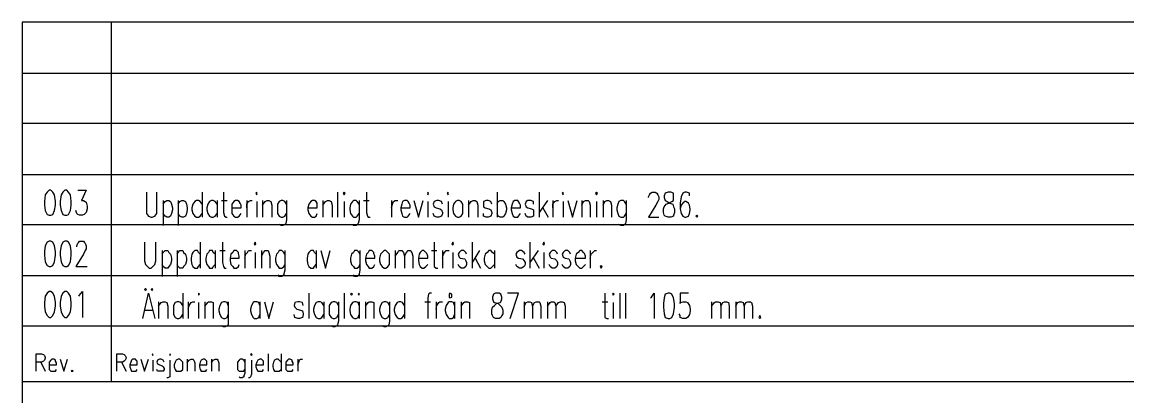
# Model space of a CAD drawing. Header units: millimetres. Extents: x -45 to 90, y -17 to 16.
# Drawn here: x 80.07 to 85.53, y -3.13 to -1.28 of the extents above; entities that cross this region are included whole.
import ezdxf

# ---------------------------------------------------------------- set-up
doc = ezdxf.new("R2010")
doc.units = ezdxf.units.MM
doc.layers.add('PDF_Geometry', color=7, linetype='Continuous')

msp = doc.modelspace()

# ---------------------------------------------------------------- linework, layer by layer
at = {"layer": 'PDF_Geometry', "lineweight": 25}
for points in [[(89.3766, -1.2836), (80.0662, -1.2836), (80.0662, -6.2069), (89.3766, -6.2069), (89.3766, -3.0576)], [(80.5063, -1.2836), (80.5063, -3.0576)], [(80.0662, -1.5357), (89.3766, -1.5357)], [(80.0662, -2.0353), (89.3766, -2.0353)], [(80.3413, -2.1133), (80.3823, -2.1133), (80.3596, -2.1637), (80.3688, -2.1637), (80.3779, -2.1683), (80.3823, -2.1729), (80.3871, -2.1912), (80.3871, -2.205), (80.3823, -2.2233), (80.3734, -2.2325), (80.3642, -2.2371), (80.3504, -2.2371), (80.3413, -2.2325), (80.3367, -2.2279), (80.3321, -2.2141)], [(80.6805, -2.1224), (80.6805, -2.2095), (80.6805, -2.2279), (80.6897, -2.2416), (80.7034, -2.2462), (80.708, -2.2462), (80.7218, -2.2416), (80.7309, -2.2279), (80.7309, -2.2095), (80.7309, -2.1224)], [(80.9554, -2.1224), (80.9554, -2.2462)], [(81.061, -2.1224), (81.061, -2.2233), (81.0656, -2.2416), (81.0747, -2.2462), (81.0793, -2.2462)], [(81.6248, -2.1224), (81.6248, -2.2462)], [(81.7669, -2.1224), (81.7669, -2.2233), (81.7715, -2.2416), (81.7761, -2.2462), (81.7853, -2.2462)], [(82.4133, -2.1224), (82.4133, -2.2462)], [(82.6196, -2.1224), (82.6196, -2.2462)], [(83.1605, -2.15), (83.1605, -2.1454), (83.1651, -2.1362), (83.1697, -2.127), (83.1788, -2.1224), (83.1926, -2.1224), (83.2018, -2.127), (83.2063, -2.1362), (83.2109, -2.1454), (83.2109, -2.1591), (83.2063, -2.1683), (83.1972, -2.1866), (83.1605, -2.2462), (83.2109, -2.2462)], [(83.362, -2.1408), (83.362, -2.127), (83.3485, -2.1224), (83.3393, -2.1224), (83.3301, -2.127), (83.3209, -2.1454), (83.3164, -2.1775), (83.3164, -2.205), (83.3209, -2.2279), (83.3301, -2.2416), (83.3393, -2.2462), (83.3439, -2.2462), (83.3576, -2.2416), (83.362, -2.2279), (83.3668, -2.2095), (83.3668, -2.205), (83.362, -2.1866), (83.3576, -2.1775), (83.3439, -2.1683), (83.3393, -2.1683), (83.3301, -2.1775), (83.3209, -2.1866), (83.3164, -2.205)], [(80.763, -2.1637), (80.763, -2.2875)], [(80.763, -2.182), (80.7722, -2.1683), (80.7813, -2.1637), (80.7905, -2.1637), (80.7997, -2.1683), (80.8043, -2.182), (80.8089, -2.2004), (80.8089, -2.2095), (80.8043, -2.2279), (80.7997, -2.2416), (80.7905, -2.2462), (80.7813, -2.2462), (80.7722, -2.2416), (80.763, -2.2279)], [(80.8364, -2.1637), (80.8364, -2.2875)], [(80.8364, -2.182), (80.8455, -2.1683), (80.8547, -2.1637), (80.8639, -2.1637), (80.873, -2.1683), (80.8776, -2.182), (80.8822, -2.2004), (80.8822, -2.2095), (80.8776, -2.2279), (80.873, -2.2416), (80.8639, -2.2462), (80.8547, -2.2462), (80.8455, -2.2416), (80.8364, -2.2279)], [(80.9554, -2.182), (80.9464, -2.1683), (80.9372, -2.1637), (80.928, -2.1637), (80.9189, -2.1683), (80.9097, -2.182), (80.9051, -2.2004), (80.9051, -2.2095), (80.9097, -2.2279), (80.9189, -2.2416), (80.928, -2.2462), (80.9372, -2.2462), (80.9464, -2.2416), (80.9554, -2.2279)], [(81.0289, -2.182), (81.0197, -2.1683), (81.0106, -2.1637), (81.0014, -2.1637), (80.9922, -2.1683), (80.983, -2.182), (80.9785, -2.2004), (80.9785, -2.2095), (80.983, -2.2279), (80.9922, -2.2416), (81.0014, -2.2462), (81.0106, -2.2462), (81.0197, -2.2416), (81.0289, -2.2279)], [(81.0289, -2.1637), (81.0289, -2.2462)], [(81.0518, -2.1637), (81.0793, -2.1637)], [(81.1022, -2.2004), (81.1481, -2.2004), (81.1481, -2.1866), (81.1435, -2.1775), (81.1389, -2.1683), (81.1297, -2.1637), (81.1206, -2.1637), (81.1114, -2.1683), (81.1022, -2.182), (81.1022, -2.2004), (81.1022, -2.2095), (81.1022, -2.2279), (81.1114, -2.2416), (81.1206, -2.2462), (81.1297, -2.2462), (81.1389, -2.2416), (81.1481, -2.2279)], [(81.1756, -2.1637), (81.1756, -2.2462)], [(81.1756, -2.2004), (81.1756, -2.182), (81.1846, -2.1683), (81.1939, -2.1637), (81.2031, -2.1637)], [(81.226, -2.1683), (81.226, -2.2462)], [(81.2535, -2.1637), (81.2535, -2.2462)], [(81.2535, -2.1866), (81.2673, -2.1683), (81.2764, -2.1637), (81.2856, -2.1637), (81.2948, -2.1683), (81.2992, -2.1866), (81.2992, -2.2462)], [(81.3727, -2.182), (81.3635, -2.1683), (81.3544, -2.1637), (81.3452, -2.1637), (81.336, -2.1683), (81.3269, -2.182), (81.3269, -2.2004), (81.3269, -2.2095), (81.3269, -2.2279), (81.336, -2.2416), (81.3452, -2.2462), (81.3544, -2.2462), (81.3635, -2.2416), (81.3727, -2.2279)], [(81.3727, -2.1637), (81.3727, -2.26), (81.3681, -2.2783), (81.3635, -2.2829), (81.3544, -2.2875), (81.3452, -2.2875), (81.336, -2.2829)], [(81.4781, -2.2004), (81.524, -2.2004), (81.524, -2.1866), (81.524, -2.1775), (81.5194, -2.1683), (81.5102, -2.1637), (81.5011, -2.1637), (81.4919, -2.1683), (81.4827, -2.182), (81.4781, -2.2004), (81.4781, -2.2095), (81.4827, -2.2279), (81.4919, -2.2416), (81.5011, -2.2462), (81.5102, -2.2462), (81.5194, -2.2416), (81.524, -2.2279)], [(81.5515, -2.1637), (81.5515, -2.2462)], [(81.5515, -2.1866), (81.5652, -2.1683), (81.5744, -2.1637), (81.5836, -2.1637), (81.5927, -2.1683), (81.5973, -2.1866), (81.5973, -2.2462)], [(81.6569, -2.1683), (81.6569, -2.2462)], [(81.7303, -2.182), (81.7211, -2.1683), (81.7165, -2.1637), (81.7028, -2.1637), (81.6982, -2.1683), (81.689, -2.182), (81.6844, -2.2004), (81.6844, -2.2095), (81.689, -2.2279), (81.6982, -2.2416), (81.7028, -2.2462), (81.7165, -2.2462), (81.7211, -2.2416), (81.7303, -2.2279)], [(81.7303, -2.1637), (81.7303, -2.26), (81.7257, -2.2783), (81.7211, -2.2829), (81.7165, -2.2875), (81.7028, -2.2875), (81.6982, -2.2829)], [(81.7532, -2.1637), (81.7807, -2.1637)], [(81.8907, -2.1637), (81.8907, -2.2462)], [(81.8907, -2.2004), (81.8953, -2.182), (81.8999, -2.1683), (81.909, -2.1637), (81.9228, -2.1637)], [(81.9365, -2.2004), (81.9824, -2.2004), (81.9824, -2.1866), (81.9778, -2.1775), (81.9732, -2.1683), (81.9686, -2.1637), (81.9549, -2.1637), (81.9457, -2.1683), (81.9411, -2.182), (81.9365, -2.2004), (81.9365, -2.2095), (81.9411, -2.2279), (81.9457, -2.2416), (81.9549, -2.2462), (81.9686, -2.2462), (81.9732, -2.2416), (81.9824, -2.2279)], [(82.0007, -2.1637), (82.0236, -2.2462), (82.0466, -2.1637)], [(82.0695, -2.1683), (82.0695, -2.2462)], [(82.1428, -2.182), (82.1382, -2.1683), (82.1245, -2.1637), (82.1153, -2.1637), (82.1014, -2.1683), (82.097, -2.182), (82.1014, -2.1958), (82.1107, -2.2004), (82.1291, -2.205), (82.1382, -2.2095), (82.1428, -2.2233), (82.1428, -2.2279), (82.1382, -2.2416), (82.1245, -2.2462), (82.1153, -2.2462), (82.1014, -2.2416), (82.097, -2.2279)], [(82.1703, -2.1683), (82.1703, -2.2462)], [(82.2712, -2.1637), (82.2712, -2.2462)], [(82.2712, -2.1866), (82.2849, -2.1683), (82.2941, -2.1637), (82.3033, -2.1637), (82.3124, -2.1683), (82.317, -2.1866), (82.317, -2.2462)], [(82.3858, -2.182), (82.3812, -2.1683), (82.3675, -2.1637), (82.3583, -2.1637), (82.3445, -2.1683), (82.3445, -2.182), (82.3445, -2.1958), (82.3537, -2.2004), (82.372, -2.205), (82.3812, -2.2095), (82.3858, -2.2233), (82.3858, -2.2279), (82.3812, -2.2416), (82.3675, -2.2462), (82.3583, -2.2462), (82.3445, -2.2416), (82.3445, -2.2279)], [(82.4133, -2.182), (82.4179, -2.1683), (82.427, -2.1637), (82.4408, -2.1637), (82.4452, -2.1683), (82.4546, -2.182), (82.4591, -2.2004), (82.4591, -2.2095), (82.4546, -2.2279), (82.4452, -2.2416), (82.4408, -2.2462), (82.427, -2.2462), (82.4179, -2.2416), (82.4133, -2.2279)], [(82.4821, -2.2004), (82.5279, -2.2004), (82.5279, -2.1866), (82.5233, -2.1775), (82.5187, -2.1683), (82.5141, -2.1637), (82.5004, -2.1637), (82.4912, -2.1683), (82.4866, -2.182), (82.4821, -2.2004), (82.4821, -2.2095), (82.4866, -2.2279), (82.4912, -2.2416), (82.5004, -2.2462), (82.5141, -2.2462), (82.5187, -2.2416), (82.5279, -2.2279)], [(82.5921, -2.182), (82.5921, -2.1683), (82.5783, -2.1637), (82.5646, -2.1637), (82.5554, -2.1683), (82.5508, -2.182), (82.5554, -2.1958), (82.5646, -2.2004), (82.5829, -2.205), (82.5921, -2.2095), (82.5921, -2.2233), (82.5921, -2.2279), (82.5921, -2.2416), (82.5783, -2.2462), (82.5646, -2.2462), (82.5554, -2.2416), (82.5508, -2.2279)], [(82.6608, -2.1637), (82.6196, -2.2233)], [(82.6883, -2.1637), (82.6883, -2.2462)], [(82.6883, -2.2004), (82.6883, -2.182), (82.6975, -2.1683), (82.7067, -2.1637), (82.7158, -2.1637)], [(82.7388, -2.1683), (82.7388, -2.2462)], [(82.7617, -2.1637), (82.7846, -2.2462), (82.8075, -2.1637)], [(82.8304, -2.1637), (82.8304, -2.2462)], [(82.8304, -2.1866), (82.8396, -2.1683), (82.8488, -2.1637), (82.8625, -2.1637), (82.8671, -2.1683), (82.8717, -2.1866), (82.8717, -2.2462)], [(82.9036, -2.1683), (82.9036, -2.2462)], [(82.9359, -2.1637), (82.9359, -2.2462)], [(82.9359, -2.1866), (82.9451, -2.1683), (82.9542, -2.1637), (82.9634, -2.1637), (82.9726, -2.1683), (82.9771, -2.1866), (82.9771, -2.2462)], [(83.0505, -2.182), (83.0413, -2.1683), (83.0367, -2.1637), (83.023, -2.1637), (83.0138, -2.1683), (83.0092, -2.182), (83.0046, -2.2004), (83.0046, -2.2095), (83.0092, -2.2279), (83.0138, -2.2416), (83.023, -2.2462), (83.0367, -2.2462), (83.0413, -2.2416), (83.0505, -2.2279)], [(83.0505, -2.1637), (83.0505, -2.26), (83.0459, -2.2783), (83.0413, -2.2829), (83.0367, -2.2875), (83.023, -2.2875), (83.0138, -2.2829)], [(82.6379, -2.2004), (82.6654, -2.2462)], [(80.0662, -2.2829), (89.3766, -2.2829)], [(80.3367, -2.3929), (80.3367, -2.3883), (80.3413, -2.3746), (80.3459, -2.37), (80.3504, -2.3654), (80.3688, -2.3654), (80.3734, -2.37), (80.3779, -2.3746), (80.3823, -2.3883), (80.3823, -2.4021), (80.3779, -2.4112), (80.3688, -2.4296), (80.3321, -2.4892), (80.3871, -2.4892)], [(80.6713, -2.37), (80.6713, -2.4617), (80.6759, -2.48), (80.6851, -2.4892), (80.6942, -2.4982), (80.7034, -2.4982), (80.7126, -2.4892), (80.7218, -2.48), (80.7261, -2.4617), (80.7261, -2.37)], [(80.9464, -2.37), (80.9464, -2.4982)], [(81.0564, -2.37), (81.0564, -2.4708), (81.061, -2.4892), (81.0656, -2.4982), (81.0747, -2.4982)], [(82.1014, -2.37), (82.1014, -2.4708), (82.1014, -2.4892), (82.1107, -2.4982), (82.1199, -2.4982)], [(82.2895, -2.37), (82.2895, -2.4982)], [(82.5737, -2.37), (82.5737, -2.4982)], [(80.7584, -2.4112), (80.7584, -2.5396)], [(80.7584, -2.4296), (80.763, -2.4204), (80.7722, -2.4112), (80.7859, -2.4112), (80.7905, -2.4204), (80.7997, -2.4296), (80.8043, -2.4479), (80.8043, -2.4617), (80.7997, -2.48), (80.7905, -2.4892), (80.7859, -2.4982), (80.7722, -2.4982), (80.763, -2.4892), (80.7584, -2.48)], [(80.8318, -2.4112), (80.8318, -2.5396)], [(80.8318, -2.4296), (80.8364, -2.4204), (80.8455, -2.4112), (80.8593, -2.4112), (80.8639, -2.4204), (80.873, -2.4296), (80.8776, -2.4479), (80.8776, -2.4617), (80.873, -2.48), (80.8639, -2.4892), (80.8593, -2.4982), (80.8455, -2.4982), (80.8364, -2.4892), (80.8318, -2.48)], [(80.9464, -2.4296), (80.9372, -2.4204), (80.9326, -2.4112), (80.9189, -2.4112), (80.9097, -2.4204), (80.9051, -2.4296), (80.9005, -2.4479), (80.9005, -2.4617), (80.9051, -2.48), (80.9097, -2.4892), (80.9189, -2.4982), (80.9326, -2.4982), (80.9372, -2.4892), (80.9464, -2.48)], [(81.0197, -2.4296), (81.0106, -2.4204), (81.006, -2.4112), (80.9922, -2.4112), (80.9876, -2.4204), (80.9785, -2.4296), (80.9739, -2.4479), (80.9739, -2.4617), (80.9785, -2.48), (80.9876, -2.4892), (80.9922, -2.4982), (81.006, -2.4982), (81.0106, -2.4892), (81.0197, -2.48)], [(81.0197, -2.4112), (81.0197, -2.4982)], [(81.0426, -2.4112), (81.07, -2.4112)], [(81.0931, -2.4479), (81.1389, -2.4479), (81.1389, -2.4388), (81.1343, -2.425), (81.1343, -2.4204), (81.1252, -2.4112), (81.1114, -2.4112), (81.1068, -2.4204), (81.0977, -2.4296), (81.0931, -2.4479), (81.0931, -2.4617), (81.0977, -2.48), (81.1068, -2.4892), (81.1114, -2.4982), (81.1252, -2.4982), (81.1343, -2.4892), (81.1389, -2.48)], [(81.1664, -2.4112), (81.1664, -2.4982)], [(81.1664, -2.4479), (81.171, -2.4296), (81.1802, -2.4204), (81.1846, -2.4112), (81.1985, -2.4112)], [(81.2168, -2.4204), (81.2168, -2.4982)], [(81.2489, -2.4112), (81.2489, -2.4982)], [(81.2489, -2.4388), (81.2581, -2.4204), (81.2673, -2.4112), (81.281, -2.4112), (81.2856, -2.4204), (81.2902, -2.4388), (81.2902, -2.4982)], [(81.3635, -2.4296), (81.3589, -2.4204), (81.3498, -2.4112), (81.336, -2.4112), (81.3314, -2.4204), (81.3223, -2.4296), (81.3177, -2.4479), (81.3177, -2.4617), (81.3223, -2.48), (81.3314, -2.4892), (81.336, -2.4982), (81.3498, -2.4982), (81.3589, -2.4892), (81.3635, -2.48)], [(81.3635, -2.4112), (81.3635, -2.5075), (81.3589, -2.5258), (81.3589, -2.5304), (81.3498, -2.5396), (81.336, -2.5396), (81.3314, -2.5304)], [(81.5194, -2.4296), (81.5102, -2.4204), (81.5056, -2.4112), (81.4919, -2.4112), (81.4827, -2.4204), (81.4781, -2.4296), (81.4735, -2.4479), (81.4735, -2.4617), (81.4781, -2.48), (81.4827, -2.4892), (81.4919, -2.4982), (81.5056, -2.4982), (81.5102, -2.4892), (81.5194, -2.48)], [(81.5194, -2.4112), (81.5194, -2.4982)], [(81.5423, -2.4112), (81.5652, -2.4982), (81.5882, -2.4112)], [(81.7348, -2.4296), (81.7303, -2.4204), (81.7211, -2.4112), (81.7073, -2.4112), (81.7028, -2.4204), (81.6936, -2.4296), (81.689, -2.4479), (81.689, -2.4617), (81.6936, -2.48), (81.7028, -2.4892), (81.7073, -2.4982), (81.7211, -2.4982), (81.7303, -2.4892), (81.7348, -2.48)], [(81.7348, -2.4112), (81.7348, -2.5075), (81.7303, -2.5258), (81.7303, -2.5304), (81.7211, -2.5396), (81.7073, -2.5396), (81.7028, -2.5304)], [(81.7623, -2.4479), (81.8082, -2.4479), (81.8082, -2.4388), (81.8036, -2.425), (81.8036, -2.4204), (81.7944, -2.4112), (81.7807, -2.4112), (81.7761, -2.4204), (81.7669, -2.4296), (81.7623, -2.4479), (81.7623, -2.4617), (81.7669, -2.48), (81.7761, -2.4892), (81.7807, -2.4982), (81.7944, -2.4982), (81.8036, -2.4892), (81.8082, -2.48)], [(81.909, -2.4112), (81.909, -2.4982)], [(81.909, -2.4388), (81.9228, -2.4204), (81.9274, -2.4112), (81.9411, -2.4112), (81.9503, -2.4204), (81.9549, -2.4388), (81.9549, -2.4982)], [(81.9549, -2.4388), (81.9641, -2.4204), (81.9732, -2.4112), (81.9824, -2.4112), (81.9916, -2.4204), (81.9961, -2.4388), (81.9961, -2.4982)], [(82.0236, -2.4479), (82.0695, -2.4479), (82.0695, -2.4388), (82.0649, -2.425), (82.0603, -2.4204), (82.0511, -2.4112), (82.042, -2.4112), (82.0328, -2.4204), (82.0282, -2.4296), (82.0236, -2.4479), (82.0236, -2.4617), (82.0282, -2.48), (82.0328, -2.4892), (82.042, -2.4982), (82.0511, -2.4982), (82.0603, -2.4892), (82.0695, -2.48)], [(82.0878, -2.4112), (82.1153, -2.4112)], [(82.1428, -2.4112), (82.1428, -2.4982)], [(82.1428, -2.4479), (82.1474, -2.4296), (82.152, -2.4204), (82.1612, -2.4112), (82.1749, -2.4112)], [(82.1933, -2.4204), (82.1933, -2.4982)], [(82.262, -2.4296), (82.2574, -2.4204), (82.2483, -2.4112), (82.2345, -2.4112), (82.2253, -2.4204), (82.2208, -2.4296), (82.2253, -2.4433), (82.2299, -2.4479), (82.2528, -2.4525), (82.2574, -2.4617), (82.262, -2.4708), (82.262, -2.48), (82.2574, -2.4892), (82.2483, -2.4982), (82.2345, -2.4982), (82.2253, -2.4892), (82.2208, -2.48)], [(82.3262, -2.4112), (82.2895, -2.4708)], [(82.3033, -2.4479), (82.3306, -2.4982)], [(82.3995, -2.4296), (82.3904, -2.4204), (82.3812, -2.4112), (82.372, -2.4112), (82.3629, -2.4204), (82.3537, -2.4296), (82.3491, -2.4479), (82.3491, -2.4617), (82.3537, -2.48), (82.3629, -2.4892), (82.372, -2.4982), (82.3812, -2.4982), (82.3904, -2.4892), (82.3995, -2.48)], [(82.3995, -2.4112), (82.3995, -2.4982)], [(82.5508, -2.4296), (82.5462, -2.4204), (82.5325, -2.4112), (82.5233, -2.4112), (82.5096, -2.4204), (82.505, -2.4296), (82.5096, -2.4433), (82.5187, -2.4479), (82.5371, -2.4525), (82.5462, -2.4617), (82.5508, -2.4708), (82.5508, -2.48), (82.5462, -2.4892), (82.5325, -2.4982), (82.5233, -2.4982), (82.5096, -2.4892), (82.505, -2.48)], [(82.615, -2.4112), (82.5737, -2.4708)], [(82.5921, -2.4479), (82.6196, -2.4982)], [(82.6425, -2.4204), (82.6425, -2.4982)], [(82.7113, -2.4296), (82.7067, -2.4204), (82.6975, -2.4112), (82.6838, -2.4112), (82.6744, -2.4204), (82.67, -2.4296), (82.6744, -2.4433), (82.6792, -2.4479), (82.6975, -2.4525), (82.7067, -2.4617), (82.7113, -2.4708), (82.7113, -2.48), (82.7067, -2.4892), (82.6975, -2.4982), (82.6838, -2.4982), (82.6744, -2.4892), (82.67, -2.48)], [(82.7754, -2.4296), (82.7709, -2.4204), (82.7617, -2.4112), (82.7479, -2.4112), (82.7388, -2.4204), (82.7342, -2.4296), (82.7388, -2.4433), (82.7479, -2.4479), (82.7663, -2.4525), (82.7709, -2.4617), (82.7754, -2.4708), (82.7754, -2.48), (82.7709, -2.4892), (82.7617, -2.4982), (82.7479, -2.4982), (82.7388, -2.4892), (82.7342, -2.48)], [(82.7984, -2.4479), (82.8488, -2.4479), (82.8488, -2.4388), (82.8442, -2.425), (82.8396, -2.4204), (82.8304, -2.4112), (82.8213, -2.4112), (82.8121, -2.4204), (82.8029, -2.4296), (82.7984, -2.4479), (82.7984, -2.4617), (82.8029, -2.48), (82.8121, -2.4892), (82.8213, -2.4982), (82.8304, -2.4982), (82.8396, -2.4892), (82.8488, -2.48)], [(82.8717, -2.4112), (82.8717, -2.4982)], [(82.8717, -2.4479), (82.8763, -2.4296), (82.8855, -2.4204), (82.8946, -2.4112), (82.9036, -2.4112)], [(80.0662, -2.535), (89.3766, -2.535)], [(80.3459, -2.6359), (80.3504, -2.6313), (80.3642, -2.6128), (80.3642, -2.7413)], [(80.6622, -2.7459), (80.6897, -2.6221), (80.7218, -2.7459)], [(80.7401, -2.6634), (80.7401, -2.7459)], [(80.7401, -2.6863), (80.7538, -2.668), (80.763, -2.6634), (80.7722, -2.6634), (80.7813, -2.668), (80.7859, -2.6863), (80.7859, -2.7459)], [(80.8593, -2.6817), (80.8501, -2.668), (80.8408, -2.6634), (80.8318, -2.6634), (80.8226, -2.668), (80.8134, -2.6817), (80.8134, -2.7), (80.8134, -2.7092), (80.8134, -2.7274), (80.8226, -2.7413), (80.8318, -2.7459), (80.8408, -2.7459), (80.8501, -2.7413), (80.8593, -2.7274)], [(80.8593, -2.6221), (80.8593, -2.7459)], [(80.8868, -2.6634), (80.8868, -2.7459)], [(80.8868, -2.7), (80.8914, -2.6817), (80.9005, -2.668), (80.9097, -2.6634), (80.9189, -2.6634)], [(80.9372, -2.668), (80.9372, -2.7459)], [(80.9693, -2.6634), (80.9693, -2.7459)], [(80.9693, -2.6863), (80.983, -2.668), (80.9876, -2.6634), (81.0014, -2.6634), (81.0106, -2.668), (81.0106, -2.6863), (81.0106, -2.7459)], [(81.0839, -2.6817), (81.0793, -2.668), (81.07, -2.6634), (81.061, -2.6634), (81.0518, -2.668), (81.0426, -2.6817), (81.0381, -2.7), (81.0381, -2.7092), (81.0426, -2.7274), (81.0518, -2.7413), (81.061, -2.7459), (81.07, -2.7459), (81.0793, -2.7413), (81.0839, -2.7274)], [(81.0839, -2.6634), (81.0839, -2.7596), (81.0839, -2.778), (81.0793, -2.7826), (81.07, -2.7871), (81.061, -2.7871), (81.0518, -2.7826)], [(81.2398, -2.6817), (81.2352, -2.668), (81.226, -2.6634), (81.2123, -2.6634), (81.2077, -2.668), (81.1985, -2.6817), (81.1939, -2.7), (81.1939, -2.7092), (81.1985, -2.7274), (81.2077, -2.7413), (81.2123, -2.7459), (81.226, -2.7459), (81.2352, -2.7413), (81.2398, -2.7274)], [(81.2398, -2.6634), (81.2398, -2.7459)], [(81.2627, -2.6634), (81.2856, -2.7459), (81.3085, -2.6634)], [(81.4552, -2.6817), (81.4506, -2.668), (81.4369, -2.6634), (81.4277, -2.6634), (81.4138, -2.668), (81.4094, -2.6817), (81.4138, -2.6909), (81.4231, -2.7), (81.4415, -2.7046), (81.4506, -2.7092), (81.4552, -2.723), (81.4552, -2.7274), (81.4506, -2.7413), (81.4369, -2.7459), (81.4277, -2.7459), (81.4138, -2.7413), (81.4094, -2.7274)], [(81.4827, -2.6221), (81.4827, -2.7459)], [(81.5561, -2.6817), (81.5469, -2.668), (81.5377, -2.6634), (81.5284, -2.6634), (81.5194, -2.668), (81.5102, -2.6817), (81.5056, -2.7), (81.5056, -2.7092), (81.5102, -2.7274), (81.5194, -2.7413), (81.5284, -2.7459), (81.5377, -2.7459), (81.5469, -2.7413), (81.5561, -2.7274)], [(81.5561, -2.6634), (81.5561, -2.7459)], [(81.6294, -2.6817), (81.6202, -2.668), (81.6111, -2.6634), (81.6019, -2.6634), (81.5927, -2.668), (81.5836, -2.6817), (81.5836, -2.7), (81.5836, -2.7092), (81.5836, -2.7274), (81.5927, -2.7413), (81.6019, -2.7459), (81.6111, -2.7459), (81.6202, -2.7413), (81.6294, -2.7274)], [(81.6294, -2.6634), (81.6294, -2.7596), (81.6248, -2.778), (81.6202, -2.7826), (81.6111, -2.7871), (81.6019, -2.7871), (81.5927, -2.7826)], [(81.6569, -2.6221), (81.6569, -2.7459)], [(81.7303, -2.6817), (81.7257, -2.668), (81.7165, -2.6634), (81.7073, -2.6634), (81.6982, -2.668), (81.689, -2.6817), (81.6844, -2.7), (81.6844, -2.7092), (81.689, -2.7274), (81.6982, -2.7413), (81.7073, -2.7459), (81.7165, -2.7459), (81.7257, -2.7413), (81.7303, -2.7274)], [(81.7303, -2.6634), (81.7303, -2.7459)], [(81.7623, -2.6634), (81.7623, -2.7459)], [(81.7623, -2.6863), (81.7761, -2.668), (81.7807, -2.6634), (81.7944, -2.6634), (81.8036, -2.668), (81.8036, -2.6863), (81.8036, -2.7459)], [(81.8815, -2.6817), (81.8722, -2.668), (81.8632, -2.6634), (81.854, -2.6634), (81.8449, -2.668), (81.8357, -2.6817), (81.8311, -2.7), (81.8311, -2.7092), (81.8357, -2.7274), (81.8449, -2.7413), (81.854, -2.7459), (81.8632, -2.7459), (81.8722, -2.7413), (81.8815, -2.7274)], [(81.8815, -2.6634), (81.8815, -2.7596), (81.877, -2.778), (81.8722, -2.7826), (81.8632, -2.7871), (81.854, -2.7871), (81.8449, -2.7826)], [(81.9549, -2.6817), (81.9457, -2.668), (81.9365, -2.6634), (81.9274, -2.6634), (81.9182, -2.668), (81.909, -2.6817), (81.9045, -2.7), (81.9045, -2.7092), (81.909, -2.7274), (81.9182, -2.7413), (81.9274, -2.7459), (81.9365, -2.7459), (81.9457, -2.7413), (81.9549, -2.7274)], [(81.9549, -2.6221), (81.9549, -2.7459)], [(82.0557, -2.6634), (82.0832, -2.6634)], [(82.0878, -2.6221), (82.0787, -2.6221), (82.0741, -2.6267), (82.0695, -2.645), (82.0695, -2.7459)], [(82.1107, -2.6634), (82.1107, -2.7459)], [(82.1107, -2.7), (82.1153, -2.6817), (82.1245, -2.668), (82.1291, -2.6634), (82.1428, -2.6634)], [(82.2024, -2.6817), (82.1978, -2.668), (82.1887, -2.6634), (82.1749, -2.6634), (82.1703, -2.668), (82.1612, -2.6817), (82.1566, -2.7), (82.1566, -2.7092), (82.1612, -2.7274), (82.1703, -2.7413), (82.1749, -2.7459), (82.1887, -2.7459), (82.1978, -2.7413), (82.2024, -2.7274)], [(82.2024, -2.6634), (82.2024, -2.7459)], [(82.2345, -2.6634), (82.2345, -2.7459)], [(82.2345, -2.6863), (82.2483, -2.668), (82.2528, -2.6634), (82.2666, -2.6634), (82.2758, -2.668), (82.2758, -2.6863), (82.2758, -2.7459)], [(82.4775, -2.7459), (82.5187, -2.6221), (82.4637, -2.6221)], [(82.5462, -2.6634), (82.5462, -2.7459)], [(82.5462, -2.6863), (82.5554, -2.668), (82.5646, -2.6634), (82.5737, -2.6634), (82.5829, -2.668), (82.5875, -2.6863), (82.5875, -2.7459)], [(82.5875, -2.6863), (82.5967, -2.668), (82.6058, -2.6634), (82.6196, -2.6634), (82.6242, -2.668), (82.6287, -2.6863), (82.6287, -2.7459)], [(82.6608, -2.6634), (82.6608, -2.7459)], [(82.6608, -2.6863), (82.6744, -2.668), (82.6792, -2.6634), (82.6929, -2.6634), (82.6975, -2.668), (82.7021, -2.6863), (82.7021, -2.7459)], [(82.7021, -2.6863), (82.7158, -2.668), (82.725, -2.6634), (82.7342, -2.6634), (82.7434, -2.668), (82.7479, -2.6863), (82.7479, -2.7459)], [(82.9313, -2.6634), (82.9588, -2.6634)], [(82.9451, -2.6221), (82.9451, -2.723), (82.9451, -2.7413), (82.9542, -2.7459), (82.9634, -2.7459)], [(82.9863, -2.668), (82.9863, -2.7459)], [(83.0182, -2.6221), (83.0182, -2.7459)], [(83.0459, -2.6221), (83.0459, -2.7459)], [(83.1697, -2.645), (83.1743, -2.6405), (83.188, -2.6221), (83.188, -2.7459)], [(83.3576, -2.6221), (83.3164, -2.6221), (83.3164, -2.6725), (83.3164, -2.668), (83.3301, -2.6634), (83.3439, -2.6634), (83.353, -2.668), (83.362, -2.6817), (83.3668, -2.7), (83.3668, -2.7092), (83.362, -2.7274), (83.353, -2.7413), (83.3439, -2.7459), (83.3301, -2.7459), (83.3164, -2.7413), (83.3164, -2.7321), (83.3118, -2.723)], [(83.4722, -2.6634), (83.4722, -2.7459)], [(83.4722, -2.6863), (83.486, -2.668), (83.4906, -2.6634), (83.5043, -2.6634), (83.5135, -2.668), (83.5181, -2.6863), (83.5181, -2.7459)], [(83.5181, -2.6863), (83.5272, -2.668), (83.5364, -2.6634), (83.5456, -2.6634), (83.5547, -2.668), (83.5593, -2.6863), (83.5593, -2.7459)], [(83.5912, -2.6634), (83.5912, -2.7459)], [(83.5912, -2.6863), (83.6006, -2.668), (83.6097, -2.6634), (83.6189, -2.6634), (83.6281, -2.668), (83.6327, -2.6863), (83.6327, -2.7459)], [(83.6327, -2.6863), (83.6418, -2.668), (83.651, -2.6634), (83.6648, -2.6634), (83.6693, -2.668), (83.6739, -2.6863), (83.6739, -2.7459)], [(80.6713, -2.7046), (80.7126, -2.7046)], [(80.0662, -2.7826), (89.3766, -2.7826)], [(80.135, -3.0072), (80.135, -2.9201), (80.1625, -2.9201), (80.1717, -2.9247), (80.1762, -2.9293), (80.1808, -2.9384), (80.1808, -2.943), (80.1762, -2.9522), (80.1717, -2.9566), (80.1625, -2.9613), (80.135, -2.9613)], [(80.1992, -2.9751), (80.2358, -2.9751), (80.2358, -2.9659), (80.2313, -2.9566), (80.2313, -2.9522), (80.2221, -2.9476), (80.2129, -2.9476), (80.2083, -2.9522), (80.1992, -2.9613), (80.1992, -2.9751), (80.1992, -2.9843), (80.1992, -2.998), (80.2083, -3.0072), (80.2129, -3.0072), (80.2221, -3.0072), (80.2313, -3.0072), (80.2358, -2.998)], [(80.2542, -2.9476), (80.2725, -3.0072), (80.2908, -2.9476)], [(80.5338, -3.0072), (80.5338, -2.9201), (80.5613, -2.9201), (80.5705, -2.9247), (80.5751, -2.9293), (80.5796, -2.9384), (80.5796, -2.943), (80.5751, -2.9522), (80.5705, -2.9566), (80.5613, -2.9613), (80.5338, -2.9613)], [(80.598, -2.9751), (80.6347, -2.9751), (80.6347, -2.9659), (80.6347, -2.9566), (80.6301, -2.9522), (80.6255, -2.9476), (80.6115, -2.9476), (80.6072, -2.9522), (80.6026, -2.9613), (80.598, -2.9751), (80.598, -2.9843), (80.6026, -2.998), (80.6072, -3.0072), (80.6115, -3.0072), (80.6255, -3.0072), (80.6301, -3.0072), (80.6347, -2.998)], [(80.653, -2.9476), (80.6713, -3.0072), (80.6897, -2.9476)], [(80.7676, -2.9613), (80.763, -2.9522), (80.7538, -2.9476), (80.7447, -2.9476), (80.7355, -2.9522), (80.7309, -2.9613), (80.7355, -2.9705), (80.7447, -2.9751), (80.7584, -2.9797), (80.763, -2.9843), (80.7676, -2.9934), (80.7676, -2.998), (80.763, -3.0072), (80.7538, -3.0072), (80.7447, -3.0072), (80.7355, -3.0072), (80.7309, -2.998)], [(80.8822, -2.9476), (80.8822, -3.0072)], [(80.8822, -2.9659), (80.8914, -2.9522), (80.9005, -2.9476), (80.9097, -2.9476), (80.9143, -2.9522), (80.9189, -2.9659), (80.9189, -3.0072)], [(80.9418, -2.9751), (80.9785, -2.9751), (80.9785, -2.9659), (80.9785, -2.9566), (80.9739, -2.9522), (80.9693, -2.9476), (80.9601, -2.9476), (80.951, -2.9522), (80.9464, -2.9613), (80.9418, -2.9751), (80.9418, -2.9843), (80.9464, -2.998), (80.951, -3.0072), (80.9601, -3.0072), (80.9693, -3.0072), (80.9739, -3.0072), (80.9785, -2.998)], [(81.0014, -2.9476), (81.0014, -3.0072)], [(81.0014, -2.9659), (81.0106, -2.9522), (81.0197, -2.9476), (81.0289, -2.9476), (81.0335, -2.9522), (81.0381, -2.9659), (81.0381, -3.0072)], [(81.1664, -2.9613), (81.1618, -2.9522), (81.1527, -2.9476), (81.1435, -2.9476), (81.1389, -2.9522), (81.1297, -2.9613), (81.1297, -2.9751), (81.1297, -2.9843), (81.1297, -2.998), (81.1389, -3.0072), (81.1435, -3.0072), (81.1527, -3.0072), (81.1618, -3.0072), (81.1664, -2.998)], [(81.1664, -2.9476), (81.1664, -3.0164), (81.1618, -3.0301), (81.1618, -3.0347), (81.1527, -3.0393), (81.1435, -3.0393), (81.1389, -3.0347)], [(81.2214, -2.9751), (81.2581, -2.9751), (81.2581, -2.9659), (81.2581, -2.9566), (81.2535, -2.9522), (81.2489, -2.9476), (81.2398, -2.9476), (81.2306, -2.9522), (81.226, -2.9613), (81.2214, -2.9751), (81.2214, -2.9843), (81.226, -2.998), (81.2306, -3.0072), (81.2398, -3.0072), (81.2489, -3.0072), (81.2535, -3.0072), (81.2581, -2.998)], [(81.281, -2.9201), (81.281, -3.0072)], [(81.3452, -2.9613), (81.336, -2.9522), (81.3314, -2.9476), (81.3223, -2.9476), (81.3131, -2.9522), (81.3085, -2.9613), (81.3039, -2.9751), (81.3039, -2.9843), (81.3085, -2.998), (81.3131, -3.0072), (81.3223, -3.0072), (81.3314, -3.0072), (81.336, -3.0072), (81.3452, -2.998)], [(81.3452, -2.9201), (81.3452, -3.0072)], [(81.3681, -2.9751), (81.4048, -2.9751), (81.4048, -2.9659), (81.4002, -2.9566), (81.4002, -2.9522), (81.391, -2.9476), (81.3819, -2.9476), (81.3773, -2.9522), (81.3681, -2.9613), (81.3681, -2.9751), (81.3681, -2.9843), (81.3681, -2.998), (81.3773, -3.0072), (81.3819, -3.0072), (81.391, -3.0072), (81.4002, -3.0072), (81.4048, -2.998)], [(81.4277, -2.9476), (81.4277, -3.0072)], [(81.4277, -2.9751), (81.4323, -2.9613), (81.4369, -2.9522), (81.4415, -2.9476), (81.4506, -2.9476)], [(80.1579, -2.9613), (80.1808, -3.0072)], [(80.5567, -2.9613), (80.5796, -3.0072)], [(80.7126, -2.9522), (80.7126, -3.0072)], [(80.7951, -2.9522), (80.7951, -3.0209), (80.7951, -3.0347), (80.7859, -3.0393), (80.7813, -3.0393)], [(81.1985, -2.9522), (81.1985, -3.0209), (81.1939, -3.0347), (81.1893, -3.0393), (81.1846, -3.0393)]]:
    msp.add_lwpolyline(points, dxfattribs=at)
for points in [[(89.3766, -1.7832), (80.0662, -1.7832), (80.0662, -3.0576), (89.3766, -3.0576)], [(80.1992, -2.1133), (80.19, -2.1224), (80.1808, -2.1362), (80.1762, -2.1683), (80.1762, -2.1866), (80.1808, -2.2141), (80.19, -2.2325), (80.1992, -2.2371), (80.2083, -2.2371), (80.2175, -2.2325), (80.2267, -2.2141), (80.2313, -2.1866), (80.2313, -2.1683), (80.2267, -2.1362), (80.2175, -2.1224), (80.2083, -2.1133)], [(80.2771, -2.1133), (80.2677, -2.1224), (80.2588, -2.1362), (80.2542, -2.1683), (80.2542, -2.1866), (80.2588, -2.2141), (80.2677, -2.2325), (80.2771, -2.2371), (80.2863, -2.2371), (80.2954, -2.2325), (80.3046, -2.2141), (80.3092, -2.1866), (80.3092, -2.1683), (80.3046, -2.1362), (80.2954, -2.1224), (80.2863, -2.1133)], [(81.2214, -2.127), (81.226, -2.1362), (81.226, -2.127), (81.226, -2.1224)], [(81.6523, -2.127), (81.6569, -2.1362), (81.6615, -2.127), (81.6569, -2.1224)], [(82.0695, -2.127), (82.0695, -2.1362), (82.0741, -2.127), (82.0695, -2.1224)], [(82.1658, -2.127), (82.1703, -2.1362), (82.1703, -2.127), (82.1703, -2.1224)], [(82.7342, -2.127), (82.7388, -2.1362), (82.7388, -2.127), (82.7388, -2.1224)], [(82.8992, -2.127), (82.9036, -2.1362), (82.9084, -2.127), (82.9036, -2.1224)], [(83.2568, -2.1224), (83.243, -2.127), (83.2384, -2.1408), (83.2384, -2.15), (83.243, -2.1637), (83.2522, -2.1683), (83.2659, -2.1775), (83.2797, -2.182), (83.2843, -2.1958), (83.2889, -2.205), (83.2889, -2.2233), (83.2843, -2.2371), (83.2843, -2.2416), (83.2705, -2.2462), (83.2568, -2.2462), (83.243, -2.2416), (83.2384, -2.2371), (83.2339, -2.2233), (83.2339, -2.205), (83.2384, -2.1958), (83.2474, -2.182), (83.2614, -2.1775), (83.2751, -2.1683), (83.2843, -2.1637), (83.2843, -2.15), (83.2843, -2.1408), (83.2843, -2.127), (83.2705, -2.1224)], [(82.216, -2.1637), (82.207, -2.1683), (82.1978, -2.182), (82.1933, -2.2004), (82.1933, -2.2095), (82.1978, -2.2279), (82.207, -2.2416), (82.216, -2.2462), (82.2253, -2.2462), (82.2345, -2.2416), (82.2437, -2.2279), (82.2437, -2.2095), (82.2437, -2.2004), (82.2437, -2.182), (82.2345, -2.1683), (82.2253, -2.1637)], [(83.3989, -2.2371), (83.3943, -2.2416), (83.3989, -2.2462), (83.4035, -2.2416)], [(80.1992, -2.3654), (80.19, -2.37), (80.1808, -2.3883), (80.1762, -2.4158), (80.1762, -2.4342), (80.1808, -2.4663), (80.19, -2.4846), (80.1992, -2.4892), (80.2083, -2.4892), (80.2175, -2.4846), (80.2267, -2.4663), (80.2313, -2.4342), (80.2313, -2.4158), (80.2267, -2.3883), (80.2175, -2.37), (80.2083, -2.3654)], [(80.2771, -2.3654), (80.2677, -2.37), (80.2588, -2.3883), (80.2542, -2.4158), (80.2542, -2.4342), (80.2588, -2.4663), (80.2677, -2.4846), (80.2771, -2.4892), (80.2863, -2.4892), (80.2954, -2.4846), (80.3046, -2.4663), (80.3092, -2.4342), (80.3092, -2.4158), (80.3046, -2.3883), (80.2954, -2.37), (80.2863, -2.3654)], [(81.2123, -2.3792), (81.2168, -2.3836), (81.2214, -2.3792), (81.2168, -2.37)], [(82.1887, -2.3792), (82.1933, -2.3836), (82.1978, -2.3792), (82.1933, -2.37)], [(82.6379, -2.3792), (82.6425, -2.3836), (82.6471, -2.3792), (82.6425, -2.37)], [(81.854, -2.4112), (81.8449, -2.4204), (81.8357, -2.4296), (81.8311, -2.4479), (81.8311, -2.4617), (81.8357, -2.48), (81.8449, -2.4892), (81.854, -2.4982), (81.8632, -2.4982), (81.8722, -2.4892), (81.8815, -2.48), (81.8815, -2.4617), (81.8815, -2.4479), (81.8815, -2.4296), (81.8722, -2.4204), (81.8632, -2.4112)], [(82.9267, -2.4846), (82.9221, -2.4892), (82.9267, -2.4982), (82.9313, -2.4892)], [(80.1992, -2.6128), (80.19, -2.6221), (80.1808, -2.6359), (80.1762, -2.668), (80.1762, -2.6863), (80.1808, -2.7138), (80.19, -2.7321), (80.1992, -2.7413), (80.2083, -2.7413), (80.2175, -2.7321), (80.2267, -2.7138), (80.2313, -2.6863), (80.2313, -2.668), (80.2267, -2.6359), (80.2175, -2.6221), (80.2083, -2.6128)], [(80.2771, -2.6128), (80.2677, -2.6221), (80.2588, -2.6359), (80.2542, -2.668), (80.2542, -2.6863), (80.2588, -2.7138), (80.2677, -2.7321), (80.2771, -2.7413), (80.2863, -2.7413), (80.2954, -2.7321), (80.3046, -2.7138), (80.3092, -2.6863), (80.3092, -2.668), (80.3046, -2.6359), (80.2954, -2.6221), (80.2863, -2.6128)], [(80.6713, -2.6038), (80.6759, -2.6084), (80.6805, -2.6038), (80.6759, -2.5992)], [(80.7034, -2.6038), (80.708, -2.6084), (80.7126, -2.6038), (80.708, -2.5992)], [(80.9372, -2.6267), (80.9372, -2.6313), (80.9418, -2.6267), (80.9372, -2.6221)], [(81.689, -2.6267), (81.6936, -2.6313), (81.6982, -2.6267), (81.6936, -2.6221)], [(81.7257, -2.6267), (81.7303, -2.6313), (81.7303, -2.6267), (81.7303, -2.6221)], [(82.1887, -2.6313), (82.1887, -2.6267), (82.1795, -2.6221), (82.1749, -2.6267), (82.1749, -2.6313), (82.1749, -2.6405), (82.1795, -2.645), (82.1887, -2.6405)], [(82.4041, -2.6221), (82.395, -2.6267), (82.3904, -2.6405), (82.3904, -2.6496), (82.395, -2.6634), (82.3995, -2.668), (82.4179, -2.6725), (82.427, -2.6817), (82.4362, -2.6909), (82.4408, -2.7046), (82.4408, -2.723), (82.4362, -2.7321), (82.4316, -2.7413), (82.4225, -2.7459), (82.4041, -2.7459), (82.395, -2.7413), (82.3904, -2.7321), (82.3858, -2.723), (82.3858, -2.7046), (82.3904, -2.6909), (82.3995, -2.6817), (82.4087, -2.6725), (82.427, -2.668), (82.4316, -2.6634), (82.4362, -2.6496), (82.4362, -2.6405), (82.4316, -2.6267), (82.4225, -2.6221)], [(82.9817, -2.6267), (82.9863, -2.6313), (82.9909, -2.6267), (82.9863, -2.6221)], [(83.2568, -2.6221), (83.243, -2.6267), (83.2384, -2.645), (83.2339, -2.6725), (83.2339, -2.6909), (83.2384, -2.723), (83.243, -2.7413), (83.2568, -2.7459), (83.2659, -2.7459), (83.2751, -2.7413), (83.2843, -2.723), (83.2889, -2.6909), (83.2889, -2.6725), (83.2843, -2.645), (83.2751, -2.6267), (83.2659, -2.6221)], [(83.7106, -2.7321), (83.7058, -2.7413), (83.7106, -2.7459), (83.7152, -2.7413)], [(80.708, -2.9247), (80.7126, -2.9293), (80.7126, -2.9247), (80.7126, -2.9201)], [(80.7951, -2.9247), (80.7951, -2.9293), (80.7997, -2.9247), (80.7951, -2.9201)], [(80.8364, -2.9476), (80.8272, -2.9522), (80.8226, -2.9613), (80.818, -2.9751), (80.818, -2.9843), (80.8226, -2.998), (80.8272, -3.0072), (80.8364, -3.0072), (80.8455, -3.0072), (80.8501, -3.0072), (80.8593, -2.998), (80.8593, -2.9843), (80.8593, -2.9751), (80.8593, -2.9613), (80.8501, -2.9522), (80.8455, -2.9476)], [(81.1939, -2.9247), (81.1985, -2.9293), (81.2031, -2.9247), (81.1985, -2.9201)], [(80.3138, -3.0026), (80.3092, -3.0072), (80.3138, -3.0072), (80.3184, -3.0072)]]:
    msp.add_lwpolyline(points, close=True, dxfattribs=at)

doc.saveas('drawing.dxf')
